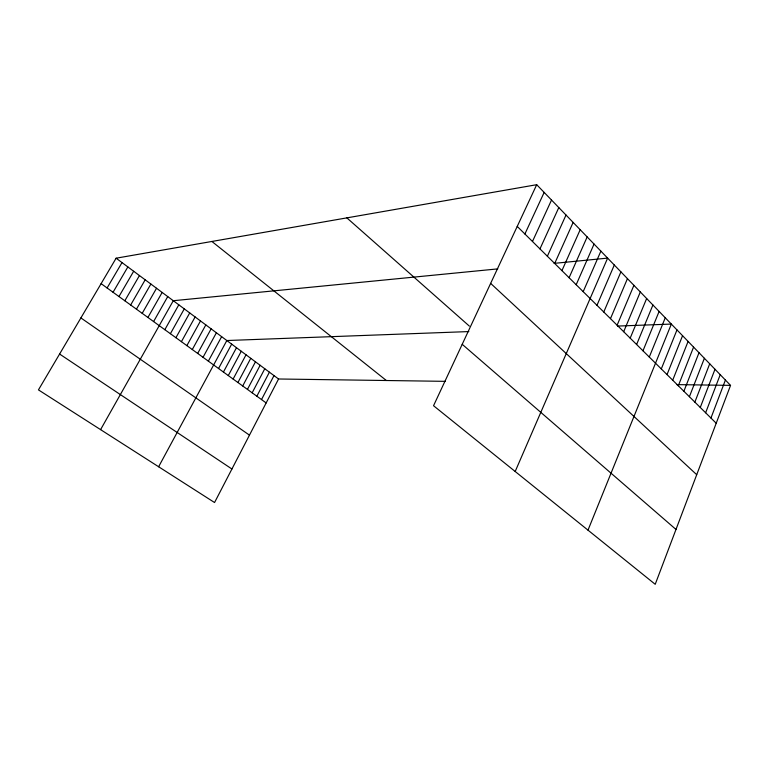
<?xml version="1.0" encoding="UTF-8"?>
<svg xmlns="http://www.w3.org/2000/svg" width="769" height="769" viewBox="0 0 769 769"><rect width="100%" height="100%" fill="white"/><g stroke="black" fill="none" stroke-linecap="round" stroke-linejoin="round"><path stroke-width="1.15" d="M730.55 385.375L655.217 584.305L433.543 405.724L536.704 184.695L730.55 385.375L676.71 384.615M710.95 418.028L725.407 380.049M705.634 412.77L720.226 374.686M700.271 407.474L714.997 369.264M694.859 402.12L709.71 363.804M689.399 396.717L704.385 358.287M683.881 391.258L699.002 352.721M678.316 385.75L693.58 347.098M672.702 380.194L688.092 341.426M667.031 374.58L682.564 335.697M661.302 368.918L676.98 329.911M587.997 530.158L671.337 324.076L617.497 326.075M649.286 357.037L665.262 317.789M642.98 350.799L659.12 311.426M636.617 344.502L652.919 305.005M630.186 338.139L646.652 298.516M623.688 331.708L640.317 291.96M617.113 325.21L633.916 285.328M610.48 318.645L627.446 278.638M603.771 312.003L620.91 271.87M596.984 305.293L614.306 265.026M515.182 471.493L607.625 258.115L554.093 263.373M583.19 291.653L600.877 251.136M576.183 284.722L594.053 244.071M569.098 277.715L587.16 236.929M561.937 270.63L580.191 229.71M554.699 263.469L573.136 222.414M547.374 256.221L566.013 215.041M539.963 248.896L558.803 207.582M532.475 241.485L551.527 200.036M524.9 233.987L544.154 192.413M445.376 381.347L278.561 378.992L214.551 502.532L38.45 389.883L116.119 258.201L536.704 184.695M261.518 399.582L273.995 375.599M256.856 396.208L269.4 372.186M252.165 392.815L264.776 368.745M247.445 389.402L260.133 365.294M242.706 385.971L255.462 361.815M237.929 382.52L250.752 358.325M233.122 379.05L246.032 354.807M228.297 375.56L241.274 351.27M223.433 372.052L236.487 347.713M218.55 368.514L231.671 344.127M158.625 466.754L226.836 340.532L468.84 331.574M208.351 361.142L221.635 336.668M203.035 357.297L216.397 332.775M197.681 353.432L211.129 328.853M192.298 349.539L205.823 324.912M186.877 345.617L200.488 320.942M181.417 341.676L195.124 316.953M175.928 337.706L189.712 312.935M170.401 333.708L184.272 308.888M164.835 329.69L178.802 304.812M100.585 429.631L173.285 300.717L497.764 268.89M153.598 321.567L167.738 296.594M147.917 317.462L162.153 292.441M142.207 313.329L156.54 288.26M136.449 309.176L150.878 284.049M130.663 304.995L145.178 279.81M124.838 300.775L139.449 275.552M118.964 296.536L133.671 271.255M113.053 292.268L127.856 266.939M107.112 287.962L122.011 262.585M59.588 354.038L231.921 469.003M80.889 317.924L249.464 435.139M101.114 283.636L266.161 402.927M116.119 258.201L278.561 378.992M211.888 241.466L386.374 380.52M462.207 344.301L675.989 529.447M346.857 217.877L469.378 326.123M490.641 283.377L696.714 474.704M517.229 226.413L716.208 423.238"/></g></svg>
